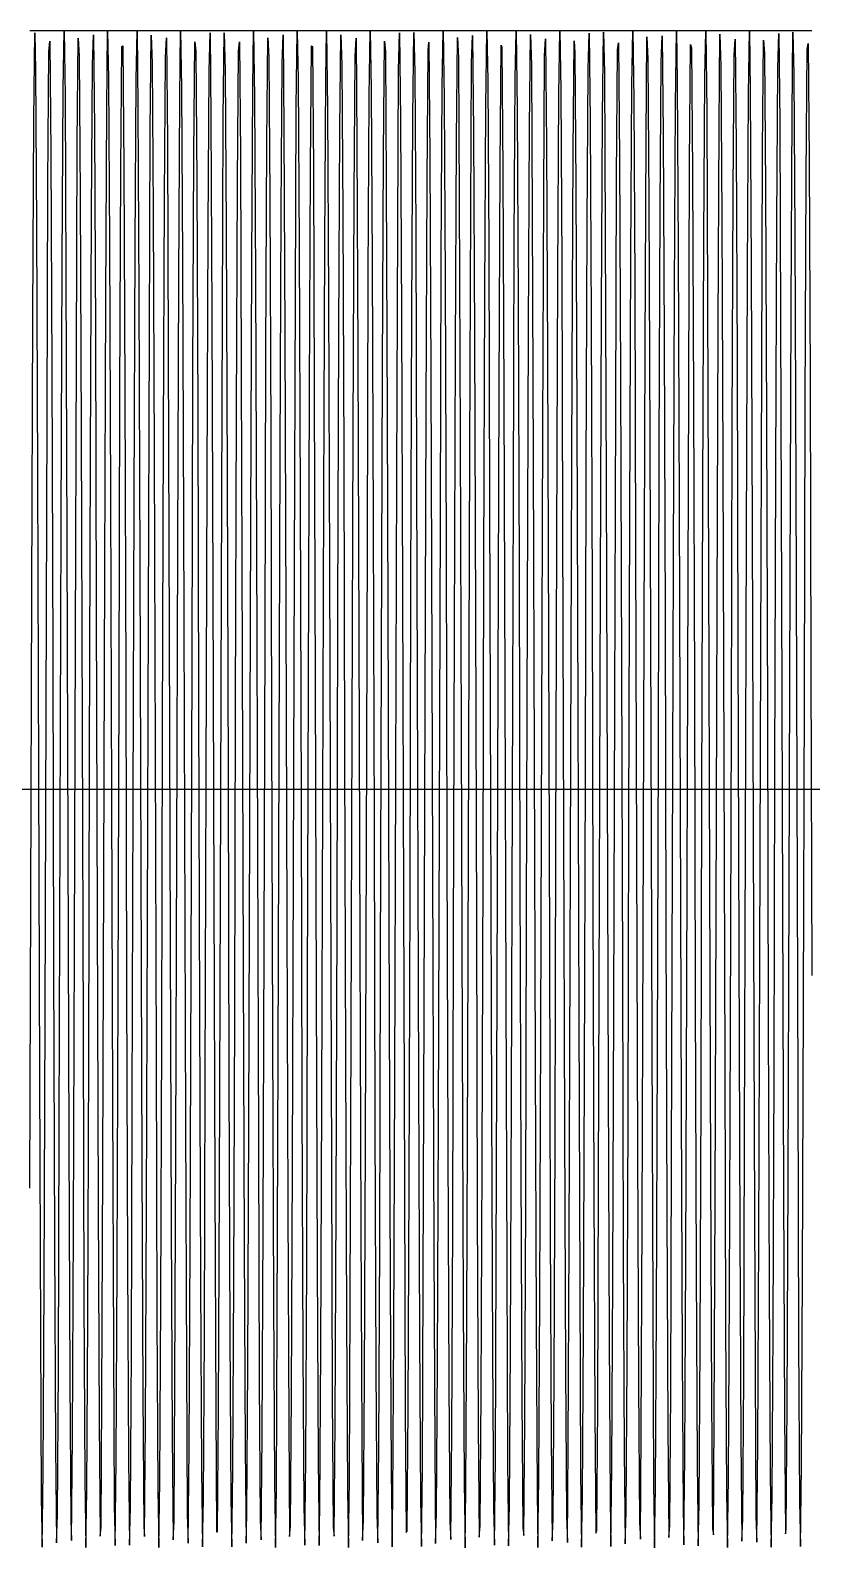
# Model space of a CAD drawing. Header units: metres. Extents: x 5 to 509, y -1 to 159.
# Drawn here: x 146.84 to 155.08, y 121 to 137 of the extents above; entities that cross this region are included whole.
import ezdxf

# ---------------------------------------------------------------- set-up
doc = ezdxf.new("R2010")
doc.units = ezdxf.units.M
doc.linetypes.add('DASHED', pattern=[0.6, 0.35, -0.25])
doc.layers.add('BASE', color=8, linetype='Continuous')
doc.layers.add('WAVE', color=7, linetype='Continuous')

msp = doc.modelspace()

# ---------------------------------------------------------------- linework, layer by layer
at = {"layer": 'BASE'}
msp.add_line((29, 129), (501, 129), dxfattribs=at)
at = {"layer": 'WAVE', "linetype": 'DASHED'}
msp.add_lwpolyline([(146.833, 137), (146.843, 137), (146.853, 137), (146.863, 137), (146.873, 137), (146.883, 137), (146.893, 137), (146.903, 137), (146.913, 137), (146.923, 137), (146.933, 137), (146.943, 137), (146.953, 137), (146.963, 137), (146.973, 137), (146.983, 137), (146.993, 137), (147.003, 137), (147.013, 137), (147.023, 137), (147.033, 137), (147.043, 137), (147.053, 137), (147.063, 137), (147.073, 137), (147.083, 137), (147.093, 137), (147.103, 137), (147.113, 137), (147.123, 137), (147.133, 137), (147.143, 137), (147.153, 137), (147.163, 137), (147.173, 137), (147.183, 137), (147.193, 137), (147.203, 137), (147.213, 137), (147.223, 137), (147.233, 137), (147.243, 137), (147.253, 137), (147.263, 137), (147.273, 137), (147.283, 137), (147.293, 137), (147.303, 137), (147.313, 137), (147.323, 137), (147.333, 137), (147.343, 137), (147.353, 137), (147.363, 137), (147.373, 137), (147.383, 137), (147.393, 137), (147.403, 137), (147.413, 137), (147.423, 137), (147.433, 137), (147.443, 137), (147.453, 137), (147.463, 137), (147.473, 137), (147.483, 137), (147.493, 137), (147.503, 137), (147.513, 137), (147.523, 137), (147.533, 137), (147.543, 137), (147.553, 137), (147.563, 137), (147.573, 137), (147.583, 137), (147.593, 137), (147.603, 137), (147.613, 137), (147.623, 137), (147.633, 137), (147.643, 137), (147.653, 137), (147.663, 137), (147.673, 137), (147.683, 137), (147.693, 137), (147.703, 137), (147.713, 137), (147.723, 137), (147.733, 137), (147.743, 137), (147.753, 137), (147.763, 137), (147.773, 137), (147.783, 137), (147.793, 137), (147.803, 137), (147.813, 137), (147.823, 137), (147.833, 137), (147.843, 137), (147.853, 137), (147.863, 137), (147.873, 137), (147.883, 137), (147.893, 137), (147.903, 137), (147.913, 137), (147.923, 137), (147.933, 137), (147.943, 137), (147.953, 137), (147.963, 137), (147.973, 137), (147.983, 137), (147.993, 137), (148.003, 137), (148.013, 137), (148.023, 137), (148.033, 137), (148.043, 137), (148.053, 137), (148.063, 137), (148.073, 137), (148.083, 137), (148.093, 137), (148.103, 137), (148.113, 137), (148.123, 137), (148.133, 137), (148.143, 137), (148.153, 137), (148.163, 137), (148.173, 137), (148.183, 137), (148.193, 137), (148.203, 137), (148.213, 137), (148.223, 137), (148.233, 137), (148.243, 137), (148.253, 137), (148.263, 137), (148.273, 137), (148.283, 137), (148.293, 137), (148.303, 137), (148.313, 137), (148.323, 137), (148.333, 137), (148.343, 137), (148.353, 137), (148.363, 137), (148.373, 137), (148.383, 137), (148.393, 137), (148.403, 137), (148.413, 137), (148.423, 137), (148.433, 137), (148.443, 137), (148.453, 137), (148.463, 137), (148.473, 137), (148.483, 137), (148.493, 137), (148.503, 137), (148.513, 137), (148.523, 137), (148.533, 137), (148.543, 137), (148.553, 137), (148.563, 137), (148.573, 137), (148.583, 137), (148.593, 137), (148.603, 137), (148.613, 137), (148.623, 137), (148.633, 137), (148.643, 137), (148.653, 137), (148.663, 137), (148.673, 137), (148.683, 137), (148.693, 137), (148.703, 137), (148.713, 137), (148.723, 137), (148.733, 137), (148.743, 137), (148.753, 137), (148.763, 137), (148.773, 137), (148.783, 137), (148.793, 137), (148.803, 137), (148.813, 137), (148.823, 137), (148.833, 137), (148.843, 137), (148.853, 137), (148.863, 137), (148.873, 137), (148.883, 137), (148.893, 137), (148.903, 137), (148.913, 137), (148.923, 137), (148.933, 137), (148.943, 137), (148.953, 137), (148.963, 137), (148.973, 137), (148.983, 137), (148.993, 137), (149.003, 137), (149.013, 137), (149.023, 137), (149.033, 137), (149.043, 137), (149.053, 137), (149.063, 137), (149.073, 137), (149.083, 137), (149.093, 137), (149.103, 137), (149.113, 137), (149.123, 137), (149.133, 137), (149.143, 137), (149.153, 137), (149.163, 137), (149.173, 137), (149.183, 137), (149.193, 137), (149.203, 137), (149.213, 137), (149.223, 137), (149.233, 137), (149.243, 137), (149.253, 137), (149.263, 137), (149.273, 137), (149.283, 137), (149.293, 137), (149.303, 137), (149.313, 137), (149.323, 137), (149.333, 137), (149.343, 137), (149.353, 137), (149.363, 137), (149.373, 137), (149.383, 137), (149.393, 137), (149.403, 137), (149.413, 137), (149.423, 137), (149.433, 137), (149.443, 137), (149.453, 137), (149.463, 137), (149.473, 137), (149.483, 137), (149.493, 137), (149.503, 137), (149.513, 137), (149.523, 137), (149.533, 137), (149.543, 137), (149.553, 137), (149.563, 137), (149.573, 137), (149.583, 137), (149.593, 137), (149.603, 137), (149.613, 137), (149.623, 137), (149.633, 137), (149.643, 137), (149.653, 137), (149.663, 137), (149.673, 137), (149.683, 137), (149.693, 137), (149.703, 137), (149.713, 137), (149.723, 137), (149.733, 137), (149.743, 137), (149.753, 137), (149.763, 137), (149.773, 137), (149.783, 137), (149.793, 137), (149.803, 137), (149.813, 137), (149.823, 137), (149.833, 137), (149.843, 137), (149.853, 137), (149.863, 137), (149.873, 137), (149.883, 137), (149.893, 137), (149.903, 137), (149.913, 137), (149.923, 137), (149.933, 137), (149.943, 137), (149.953, 137), (149.963, 137), (149.973, 137), (149.983, 137), (149.993, 137), (150.003, 137), (150.013, 137), (150.023, 137), (150.033, 137), (150.043, 137), (150.053, 137), (150.063, 137), (150.073, 137), (150.083, 137), (150.093, 137), (150.103, 137), (150.113, 137), (150.123, 137), (150.133, 137), (150.143, 137), (150.153, 137), (150.163, 137), (150.173, 137), (150.183, 137), (150.193, 137), (150.203, 137), (150.213, 137), (150.223, 137), (150.233, 137), (150.243, 137), (150.253, 137), (150.263, 137), (150.273, 137), (150.283, 137), (150.293, 137), (150.303, 137), (150.313, 137), (150.323, 137), (150.333, 137), (150.343, 137), (150.353, 137), (150.363, 137), (150.373, 137), (150.383, 137), (150.393, 137), (150.403, 137), (150.413, 137), (150.423, 137), (150.433, 137), (150.443, 137), (150.453, 137), (150.463, 137), (150.473, 137), (150.483, 137), (150.493, 137), (150.503, 137), (150.513, 137), (150.523, 137), (150.533, 137), (150.543, 137), (150.553, 137), (150.563, 137), (150.573, 137), (150.583, 137), (150.593, 137), (150.603, 137), (150.613, 137), (150.623, 137), (150.633, 137), (150.643, 137), (150.653, 137), (150.663, 137), (150.673, 137), (150.683, 137), (150.693, 137), (150.703, 137), (150.713, 137), (150.723, 137), (150.733, 137), (150.743, 137), (150.753, 137), (150.763, 137), (150.773, 137), (150.783, 137), (150.793, 137), (150.803, 137), (150.813, 137), (150.823, 137), (150.833, 137), (150.843, 137), (150.853, 137), (150.863, 137), (150.873, 137), (150.883, 137), (150.893, 137), (150.903, 137), (150.913, 137), (150.923, 137), (150.933, 137), (150.943, 137), (150.953, 137), (150.963, 137), (150.973, 137), (150.983, 137), (150.993, 137), (151.003, 137), (151.013, 137), (151.023, 137), (151.033, 137), (151.043, 137), (151.053, 137), (151.063, 137), (151.073, 137), (151.083, 137), (151.093, 137), (151.103, 137), (151.113, 137), (151.123, 137), (151.133, 137), (151.143, 137), (151.153, 137), (151.163, 137), (151.173, 137), (151.183, 137), (151.193, 137), (151.203, 137), (151.213, 137), (151.223, 137), (151.233, 137), (151.243, 137), (151.253, 137), (151.263, 137), (151.273, 137), (151.283, 137), (151.293, 137), (151.303, 137), (151.313, 137), (151.323, 137), (151.333, 137), (151.343, 137), (151.353, 137), (151.363, 137), (151.373, 137), (151.383, 137), (151.393, 137), (151.403, 137), (151.413, 137), (151.423, 137), (151.433, 137), (151.443, 137), (151.453, 137), (151.463, 137), (151.473, 137), (151.483, 137), (151.493, 137), (151.503, 137), (151.513, 137), (151.523, 137), (151.533, 137), (151.543, 137), (151.553, 137), (151.563, 137), (151.573, 137), (151.583, 137), (151.593, 137), (151.603, 137), (151.613, 137), (151.623, 137), (151.633, 137), (151.643, 137), (151.653, 137), (151.663, 137), (151.673, 137), (151.683, 137), (151.693, 137), (151.703, 137), (151.713, 137), (151.723, 137), (151.733, 137), (151.743, 137), (151.753, 137), (151.763, 137), (151.773, 137), (151.783, 137), (151.793, 137), (151.803, 137), (151.813, 137), (151.823, 137), (151.833, 137), (151.843, 137), (151.853, 137), (151.863, 137), (151.873, 137), (151.883, 137), (151.893, 137), (151.903, 137), (151.913, 137), (151.923, 137), (151.933, 137), (151.943, 137), (151.953, 137), (151.963, 137), (151.973, 137), (151.983, 137), (151.993, 137), (152.003, 137), (152.013, 137), (152.023, 137), (152.033, 137), (152.043, 137), (152.053, 137), (152.063, 137), (152.073, 137), (152.083, 137), (152.093, 137), (152.103, 137), (152.113, 137), (152.123, 137), (152.133, 137), (152.143, 137), (152.153, 137), (152.163, 137), (152.173, 137), (152.183, 137), (152.193, 137), (152.203, 137), (152.213, 137), (152.223, 137), (152.233, 137), (152.243, 137), (152.253, 137), (152.263, 137), (152.273, 137), (152.283, 137), (152.293, 137), (152.303, 137), (152.313, 137), (152.323, 137), (152.333, 137), (152.343, 137), (152.353, 137), (152.363, 137), (152.373, 137), (152.383, 137), (152.393, 137), (152.403, 137), (152.413, 137), (152.423, 137), (152.433, 137), (152.443, 137), (152.453, 137), (152.463, 137), (152.473, 137), (152.483, 137), (152.493, 137), (152.503, 137), (152.513, 137), (152.523, 137), (152.533, 137), (152.543, 137), (152.553, 137), (152.563, 137), (152.573, 137), (152.583, 137), (152.593, 137), (152.603, 137), (152.613, 137), (152.623, 137), (152.633, 137), (152.643, 137), (152.653, 137), (152.663, 137), (152.673, 137), (152.683, 137), (152.693, 137), (152.703, 137), (152.713, 137), (152.723, 137), (152.733, 137), (152.743, 137), (152.753, 137), (152.763, 137), (152.773, 137), (152.783, 137), (152.793, 137), (152.803, 137), (152.813, 137), (152.823, 137), (152.833, 137), (152.843, 137), (152.853, 137), (152.863, 137), (152.873, 137), (152.883, 137), (152.893, 137), (152.903, 137), (152.913, 137), (152.923, 137), (152.933, 137), (152.943, 137), (152.953, 137), (152.963, 137), (152.973, 137), (152.983, 137), (152.993, 137), (153.003, 137), (153.013, 137), (153.023, 137), (153.033, 137), (153.043, 137), (153.053, 137), (153.063, 137), (153.073, 137), (153.083, 137), (153.093, 137), (153.103, 137), (153.113, 137), (153.123, 137), (153.133, 137), (153.143, 137), (153.153, 137), (153.163, 137), (153.173, 137), (153.183, 137), (153.193, 137), (153.203, 137), (153.213, 137), (153.223, 137), (153.233, 137), (153.243, 137), (153.253, 137), (153.263, 137), (153.273, 137), (153.283, 137), (153.293, 137), (153.303, 137), (153.313, 137), (153.323, 137), (153.333, 137), (153.343, 137), (153.353, 137), (153.363, 137), (153.373, 137), (153.383, 137), (153.393, 137), (153.403, 137), (153.413, 137), (153.423, 137), (153.433, 137), (153.443, 137), (153.453, 137), (153.463, 137), (153.473, 137), (153.483, 137), (153.493, 137), (153.503, 137), (153.513, 137), (153.523, 137), (153.533, 137), (153.543, 137), (153.553, 137), (153.563, 137), (153.573, 137), (153.583, 137), (153.593, 137), (153.603, 137), (153.613, 137), (153.623, 137), (153.633, 137), (153.643, 137), (153.653, 137), (153.663, 137), (153.673, 137), (153.683, 137), (153.693, 137), (153.703, 137), (153.713, 137), (153.723, 137), (153.733, 137), (153.743, 137), (153.753, 137), (153.763, 137), (153.773, 137), (153.783, 137), (153.793, 137), (153.803, 137), (153.813, 137), (153.823, 137), (153.833, 137), (153.843, 137), (153.853, 137), (153.863, 137), (153.873, 137), (153.883, 137), (153.893, 137), (153.903, 137), (153.913, 137), (153.923, 137), (153.933, 137), (153.943, 137), (153.953, 137), (153.963, 137), (153.973, 137), (153.983, 137), (153.993, 137), (154.003, 137), (154.013, 137), (154.023, 137), (154.033, 137), (154.043, 137), (154.053, 137), (154.063, 137), (154.073, 137), (154.083, 137), (154.093, 137), (154.103, 137), (154.113, 137), (154.123, 137), (154.133, 137), (154.143, 137), (154.153, 137), (154.163, 137), (154.173, 137), (154.183, 137), (154.193, 137), (154.203, 137), (154.213, 137), (154.223, 137), (154.233, 137), (154.243, 137), (154.253, 137), (154.263, 137), (154.273, 137), (154.283, 137), (154.293, 137), (154.303, 137), (154.313, 137), (154.323, 137), (154.333, 137), (154.343, 137), (154.353, 137), (154.363, 137), (154.373, 137), (154.383, 137), (154.393, 137), (154.403, 137), (154.413, 137), (154.423, 137), (154.433, 137), (154.443, 137), (154.453, 137), (154.463, 137), (154.473, 137), (154.483, 137), (154.493, 137), (154.503, 137), (154.513, 137), (154.523, 137), (154.533, 137), (154.543, 137), (154.553, 137), (154.563, 137), (154.573, 137), (154.583, 137), (154.593, 137), (154.603, 137), (154.613, 137), (154.623, 137), (154.633, 137), (154.643, 137), (154.653, 137), (154.663, 137), (154.673, 137), (154.683, 137), (154.693, 137), (154.703, 137), (154.713, 137), (154.723, 137), (154.733, 137), (154.743, 137), (154.753, 137), (154.763, 137), (154.773, 137), (154.783, 137), (154.793, 137), (154.803, 137), (154.813, 137), (154.823, 137), (154.833, 137), (154.843, 137), (154.853, 137), (154.863, 137), (154.873, 137), (154.883, 137), (154.893, 137), (154.903, 137), (154.913, 137), (154.923, 137), (154.933, 137), (154.943, 137), (154.953, 137), (154.963, 137), (154.973, 137), (154.983, 137), (154.993, 137), (155.003, 137), (155.013, 137), (155.023, 137), (155.033, 137), (155.043, 137), (155.053, 137), (155.063, 137), (155.073, 137), (155.083, 137)], dxfattribs=at)
at = {"layer": 'WAVE'}
msp.add_lwpolyline([(146.833, 124.792), (146.843, 127.84), (146.853, 131.08), (146.863, 133.977), (146.873, 136.055), (146.883, 136.973), (146.893, 136.579), (146.903, 134.938), (146.913, 132.321), (146.923, 129.157), (146.933, 125.967), (146.943, 123.277), (146.953, 121.527), (146.963, 121.007), (146.973, 121.802), (146.983, 123.781), (146.993, 126.619), (147.003, 129.848), (147.013, 132.938), (147.023, 135.38), (147.033, 136.772), (147.043, 136.886), (147.053, 135.703), (147.063, 133.417), (147.073, 130.404), (147.083, 127.16), (147.093, 124.22), (147.103, 122.065), (147.113, 121.051), (147.123, 121.345), (147.133, 122.899), (147.143, 125.456), (147.153, 128.596), (147.163, 131.802), (147.173, 134.548), (147.183, 136.381), (147.193, 136.999), (147.203, 136.302), (147.213, 134.404), (147.223, 131.616), (147.233, 128.399), (147.243, 125.28), (147.253, 122.773), (147.263, 121.29), (147.273, 121.076), (147.283, 122.166), (147.293, 124.379), (147.303, 127.353), (147.313, 130.598), (147.323, 133.58), (147.333, 135.808), (147.343, 136.917), (147.353, 136.723), (147.363, 135.259), (147.373, 132.765), (147.383, 129.652), (147.393, 126.431), (147.403, 123.633), (147.413, 121.718), (147.423, 121.001), (147.433, 121.6), (147.443, 123.416), (147.453, 126.151), (147.463, 129.354), (147.473, 132.499), (147.483, 135.069), (147.493, 136.64), (147.503, 136.954), (147.513, 135.96), (147.523, 133.821), (147.533, 130.888), (147.543, 127.646), (147.553, 124.625), (147.563, 122.325), (147.573, 121.123), (147.583, 121.216), (147.593, 122.59), (147.603, 125.019), (147.613, 128.102), (147.623, 131.333), (147.633, 134.18), (147.643, 136.176), (147.653, 136.99), (147.663, 136.49), (147.673, 134.758), (147.683, 132.079), (147.693, 128.893), (147.703, 125.725), (147.713, 123.095), (147.723, 121.437), (147.733, 121.023), (147.743, 121.921), (147.753, 123.984), (147.763, 126.872), (147.773, 130.11), (147.783, 133.165), (147.793, 135.535), (147.803, 136.83), (147.813, 136.837), (147.823, 135.555), (147.833, 133.194), (147.843, 130.143), (147.853, 126.905), (147.863, 124.011), (147.873, 121.937), (147.883, 121.026), (147.893, 121.426), (147.903, 123.073), (147.913, 125.694), (147.923, 128.859), (147.933, 132.048), (147.943, 134.735), (147.953, 136.478), (147.963, 136.992), (147.973, 136.19), (147.983, 134.206), (147.993, 131.366), (148.003, 128.136), (148.013, 125.048), (148.023, 122.611), (148.033, 121.224), (148.043, 121.117), (148.053, 122.306), (148.063, 124.597), (148.073, 127.612), (148.083, 130.855), (148.093, 133.794), (148.103, 135.943), (148.113, 136.95), (148.123, 136.65), (148.133, 135.091), (148.143, 132.53), (148.153, 129.388), (148.163, 126.183), (148.173, 123.441), (148.183, 121.613), (148.193, 121.001), (148.203, 121.704), (148.213, 123.608), (148.223, 126.399), (148.233, 129.618), (148.243, 132.735), (148.253, 135.237), (148.263, 136.714), (148.273, 136.922), (148.283, 135.826), (148.293, 133.607), (148.303, 130.631), (148.313, 127.386), (148.323, 124.407), (148.333, 122.183), (148.343, 121.081), (148.353, 121.281), (148.363, 122.752), (148.373, 125.25), (148.383, 128.365), (148.393, 131.584), (148.403, 134.379), (148.413, 136.288), (148.423, 136.999), (148.433, 136.394), (148.443, 134.572), (148.453, 131.834), (148.463, 128.629), (148.473, 125.486), (148.483, 122.921), (148.493, 121.355), (148.503, 121.048), (148.513, 122.048), (148.523, 124.192), (148.533, 127.127), (148.543, 130.371), (148.553, 133.388), (148.563, 135.684), (148.573, 136.88), (148.583, 136.78), (148.593, 135.4), (148.603, 132.967), (148.613, 129.882), (148.623, 126.651), (148.633, 123.807), (148.643, 121.817), (148.653, 121.009), (148.663, 121.515), (148.673, 123.253), (148.683, 125.936), (148.693, 129.123), (148.703, 132.29), (148.713, 134.916), (148.723, 136.568), (148.733, 136.975), (148.743, 136.071), (148.753, 134.003), (148.763, 131.112), (148.773, 127.874), (148.783, 124.821), (148.793, 122.455), (148.803, 121.166), (148.813, 121.166), (148.823, 122.455), (148.833, 124.82), (148.843, 127.873), (148.853, 131.111), (148.863, 134.002), (148.873, 136.07), (148.883, 136.975), (148.893, 136.568), (148.903, 134.916), (148.913, 132.291), (148.923, 129.124), (148.933, 125.937), (148.943, 123.254), (148.953, 121.516), (148.963, 121.009), (148.973, 121.817), (148.983, 123.806), (148.993, 126.65), (149.003, 129.88), (149.013, 132.966), (149.023, 135.399), (149.033, 136.78), (149.043, 136.88), (149.053, 135.685), (149.063, 133.389), (149.073, 130.372), (149.083, 127.129), (149.093, 124.193), (149.103, 122.049), (149.113, 121.048), (149.123, 121.355), (149.133, 122.92), (149.143, 125.485), (149.153, 128.628), (149.163, 131.833), (149.173, 134.571), (149.183, 136.393), (149.193, 136.999), (149.203, 136.289), (149.213, 134.38), (149.223, 131.586), (149.233, 128.366), (149.243, 125.251), (149.253, 122.752), (149.263, 121.282), (149.273, 121.081), (149.283, 122.183), (149.293, 124.406), (149.303, 127.385), (149.313, 130.63), (149.323, 133.606), (149.333, 135.825), (149.343, 136.921), (149.353, 136.714), (149.363, 135.238), (149.373, 132.736), (149.383, 129.619), (149.393, 126.4), (149.403, 123.609), (149.413, 121.705), (149.423, 121.001), (149.433, 121.613), (149.443, 123.44), (149.453, 126.181), (149.463, 129.387), (149.473, 132.529), (149.483, 135.09), (149.493, 136.649), (149.503, 136.951), (149.513, 135.944), (149.523, 133.795), (149.533, 130.857), (149.543, 127.613), (149.553, 124.598), (149.563, 122.307), (149.573, 121.117), (149.583, 121.224), (149.593, 122.61), (149.603, 125.047), (149.613, 128.135), (149.623, 131.364), (149.633, 134.205), (149.643, 136.19), (149.653, 136.992), (149.663, 136.479), (149.673, 134.736), (149.683, 132.049), (149.693, 128.861), (149.703, 125.695), (149.713, 123.073), (149.723, 121.427), (149.733, 121.026), (149.743, 121.937), (149.753, 124.01), (149.763, 126.903), (149.773, 130.142), (149.783, 133.193), (149.793, 135.554), (149.803, 136.837), (149.813, 136.831), (149.823, 135.536), (149.833, 133.166), (149.843, 130.111), (149.853, 126.873), (149.863, 123.985), (149.873, 121.922), (149.883, 121.023), (149.893, 121.437), (149.903, 123.095), (149.913, 125.724), (149.923, 128.892), (149.933, 132.078), (149.943, 134.757), (149.953, 136.49), (149.963, 136.99), (149.973, 136.176), (149.983, 134.181), (149.993, 131.334), (150.003, 128.103), (150.013, 125.02), (150.023, 122.591), (150.033, 121.217), (150.043, 121.123), (150.053, 122.324), (150.063, 124.624), (150.073, 127.644), (150.083, 130.887), (150.093, 133.82), (150.103, 135.959), (150.113, 136.954), (150.123, 136.64), (150.133, 135.07), (150.143, 132.5), (150.153, 129.356), (150.163, 126.152), (150.173, 123.417), (150.183, 121.601), (150.193, 121.001), (150.203, 121.718), (150.213, 123.632), (150.223, 126.43), (150.233, 129.65), (150.243, 132.764), (150.253, 135.258), (150.263, 136.723), (150.273, 136.917), (150.283, 135.809), (150.293, 133.581), (150.303, 130.599), (150.313, 127.354), (150.323, 124.38), (150.333, 122.166), (150.343, 121.076), (150.353, 121.29), (150.363, 122.772), (150.373, 125.279), (150.383, 128.397), (150.393, 131.615), (150.403, 134.403), (150.413, 136.302), (150.423, 136.999), (150.433, 136.381), (150.443, 134.549), (150.453, 131.803), (150.463, 128.597), (150.473, 125.457), (150.483, 122.899), (150.493, 121.346), (150.503, 121.051), (150.513, 122.064), (150.523, 124.219), (150.533, 127.159), (150.543, 130.403), (150.553, 133.415), (150.563, 135.702), (150.573, 136.886), (150.583, 136.772), (150.593, 135.38), (150.603, 132.939), (150.613, 129.849), (150.623, 126.62), (150.633, 123.782), (150.643, 121.803), (150.653, 121.008), (150.663, 121.527), (150.673, 123.276), (150.683, 125.966), (150.693, 129.156), (150.703, 132.32), (150.713, 134.938), (150.723, 136.579), (150.733, 136.973), (150.743, 136.056), (150.753, 133.978), (150.763, 131.081), (150.773, 127.842), (150.783, 124.793), (150.793, 122.437), (150.803, 121.16), (150.813, 121.173), (150.823, 122.473), (150.833, 124.848), (150.843, 127.905), (150.853, 131.143), (150.863, 134.028), (150.873, 136.086), (150.883, 136.978), (150.893, 136.558), (150.903, 134.894), (150.913, 132.261), (150.923, 129.092), (150.933, 125.907), (150.943, 123.231), (150.953, 121.504), (150.963, 121.011), (150.973, 121.831), (150.983, 123.831), (150.993, 126.681), (151.003, 129.913), (151.013, 132.994), (151.023, 135.419), (151.033, 136.787), (151.043, 136.875), (151.053, 135.667), (151.063, 133.362), (151.073, 130.34), (151.083, 127.097), (151.093, 124.167), (151.103, 122.033), (151.113, 121.044), (151.123, 121.365), (151.133, 122.941), (151.143, 125.514), (151.153, 128.661), (151.163, 131.863), (151.173, 134.595), (151.183, 136.406), (151.193, 136.998), (151.203, 136.275), (151.213, 134.355), (151.223, 131.555), (151.233, 128.333), (151.243, 125.222), (151.253, 122.732), (151.263, 121.273), (151.273, 121.085), (151.283, 122.2), (151.293, 124.433), (151.303, 127.417), (151.313, 130.662), (151.323, 133.633), (151.333, 135.842), (151.343, 136.926), (151.353, 136.706), (151.363, 135.218), (151.373, 132.707), (151.383, 129.586), (151.393, 126.369), (151.403, 123.585), (151.413, 121.692), (151.423, 121), (151.433, 121.625), (151.443, 123.463), (151.453, 126.212), (151.463, 129.42), (151.473, 132.558), (151.483, 135.111), (151.493, 136.659), (151.503, 136.947), (151.513, 135.927), (151.523, 133.768), (151.533, 130.825), (151.543, 127.581), (151.553, 124.571), (151.563, 122.289), (151.573, 121.112), (151.583, 121.232), (151.593, 122.63), (151.603, 125.076), (151.613, 128.167), (151.623, 131.396), (151.633, 134.23), (151.643, 136.204), (151.653, 136.993), (151.663, 136.467), (151.673, 134.713), (151.683, 132.019), (151.693, 128.828), (151.703, 125.665), (151.713, 123.052), (151.723, 121.416), (151.733, 121.028), (151.743, 121.952), (151.753, 124.035), (151.763, 126.935), (151.773, 130.175), (151.783, 133.221), (151.793, 135.573), (151.803, 136.843), (151.813, 136.824), (151.823, 135.517), (151.833, 133.138), (151.843, 130.079), (151.853, 126.842), (151.863, 123.96), (151.873, 121.907), (151.883, 121.021), (151.893, 121.448), (151.903, 123.117), (151.913, 125.754), (151.923, 128.925), (151.933, 132.108), (151.943, 134.78), (151.953, 136.501), (151.963, 136.989), (151.973, 136.162), (151.983, 134.157), (151.993, 131.303), (152.003, 128.071), (152.013, 124.991), (152.023, 122.571), (152.033, 121.209), (152.043, 121.128), (152.053, 122.342), (152.063, 124.652), (152.073, 127.677), (152.083, 130.919), (152.093, 133.846), (152.103, 135.975), (152.113, 136.957), (152.123, 136.63), (152.133, 135.048), (152.143, 132.471), (152.153, 129.323), (152.163, 126.122), (152.173, 123.394), (152.183, 121.588), (152.193, 121.002), (152.203, 121.732), (152.213, 123.657), (152.223, 126.461), (152.233, 129.683), (152.243, 132.792), (152.253, 135.278), (152.263, 136.731), (152.273, 136.912), (152.283, 135.792), (152.293, 133.554), (152.303, 130.567), (152.313, 127.322), (152.323, 124.354), (152.333, 122.149), (152.343, 121.072), (152.353, 121.299), (152.363, 122.793), (152.373, 125.308), (152.383, 128.43), (152.393, 131.646), (152.403, 134.427), (152.413, 136.315), (152.423, 137), (152.433, 136.368), (152.443, 134.525), (152.453, 131.773), (152.463, 128.564), (152.473, 125.427), (152.483, 122.878), (152.493, 121.336), (152.503, 121.055), (152.513, 122.081), (152.523, 124.245), (152.533, 127.191), (152.543, 130.435), (152.553, 133.443), (152.563, 135.72), (152.573, 136.891), (152.583, 136.764), (152.593, 135.361), (152.603, 132.91), (152.613, 129.817), (152.623, 126.589), (152.633, 123.758), (152.643, 121.789), (152.653, 121.006), (152.663, 121.539), (152.673, 123.299), (152.683, 125.997), (152.693, 129.188), (152.703, 132.349), (152.713, 134.959), (152.723, 136.589), (152.733, 136.97), (152.743, 136.04), (152.753, 133.952), (152.763, 131.049), (152.773, 127.809), (152.783, 124.765), (152.793, 122.418), (152.803, 121.153), (152.813, 121.18), (152.823, 122.492), (152.833, 124.876), (152.843, 127.937), (152.853, 131.174), (152.863, 134.053), (152.873, 136.101), (152.883, 136.98), (152.893, 136.547), (152.903, 134.872), (152.913, 132.231), (152.923, 129.059), (152.933, 125.877), (152.943, 123.209), (152.953, 121.493), (152.963, 121.012), (152.973, 121.846), (152.983, 123.856), (152.993, 126.713), (153.003, 129.945), (153.013, 133.023), (153.023, 135.438), (153.033, 136.795), (153.043, 136.869), (153.053, 135.648), (153.063, 133.334), (153.073, 130.307), (153.083, 127.065), (153.093, 124.141), (153.103, 122.017), (153.113, 121.041), (153.123, 121.374), (153.133, 122.962), (153.143, 125.544), (153.153, 128.693), (153.163, 131.894), (153.173, 134.618), (153.183, 136.418), (153.193, 136.998), (153.203, 136.262), (153.213, 134.331), (153.223, 131.524), (153.233, 128.301), (153.243, 125.193), (153.253, 122.712), (153.263, 121.265), (153.273, 121.09), (153.283, 122.217), (153.293, 124.46), (153.303, 127.449), (153.313, 130.694), (153.323, 133.66), (153.333, 135.859), (153.343, 136.93), (153.353, 136.697), (153.363, 135.197), (153.373, 132.678), (153.383, 129.554), (153.393, 126.339), (153.403, 123.561), (153.413, 121.678), (153.423, 121), (153.433, 121.638), (153.443, 123.487), (153.453, 126.243), (153.463, 129.452), (153.473, 132.587), (153.483, 135.132), (153.493, 136.668), (153.503, 136.943), (153.513, 135.911), (153.523, 133.742), (153.533, 130.793), (153.543, 127.549), (153.553, 124.544), (153.563, 122.272), (153.573, 121.106), (153.583, 121.239), (153.593, 122.649), (153.603, 125.104), (153.613, 128.2), (153.623, 131.427), (153.633, 134.255), (153.643, 136.218), (153.653, 136.994), (153.663, 136.455), (153.673, 134.69), (153.683, 131.988), (153.693, 128.795), (153.703, 125.636), (153.713, 123.03), (153.723, 121.406), (153.733, 121.031), (153.743, 121.968), (153.753, 124.061), (153.763, 126.967), (153.773, 130.207), (153.783, 133.249), (153.793, 135.591), (153.803, 136.85), (153.813, 136.817), (153.823, 135.498), (153.833, 133.11), (153.843, 130.046), (153.853, 126.81), (153.863, 123.934), (153.873, 121.892), (153.883, 121.019), (153.893, 121.458), (153.903, 123.139), (153.913, 125.783), (153.923, 128.957), (153.933, 132.138), (153.943, 134.803), (153.953, 136.513), (153.963, 136.987), (153.973, 136.147), (153.983, 134.131), (153.993, 131.272), (154.003, 128.038), (154.013, 124.963), (154.023, 122.552), (154.033, 121.202), (154.043, 121.134), (154.053, 122.361), (154.063, 124.679), (154.073, 127.709), (154.083, 130.951), (154.093, 133.872), (154.103, 135.991), (154.113, 136.961), (154.123, 136.621), (154.133, 135.027), (154.143, 132.442), (154.153, 129.29), (154.163, 126.091), (154.173, 123.371), (154.183, 121.576), (154.193, 121.003), (154.203, 121.745), (154.213, 123.681), (154.223, 126.492), (154.233, 129.715), (154.243, 132.821), (154.253, 135.298), (154.263, 136.739), (154.273, 136.907), (154.283, 135.774), (154.293, 133.527), (154.303, 130.535), (154.313, 127.29), (154.323, 124.327), (154.333, 122.132), (154.343, 121.068), (154.353, 121.308), (154.363, 122.813), (154.373, 125.337), (154.383, 128.463), (154.393, 131.677), (154.403, 134.451), (154.413, 136.328), (154.423, 137), (154.433, 136.356), (154.443, 134.501), (154.453, 131.742), (154.463, 128.532), (154.473, 125.398), (154.483, 122.857), (154.493, 121.327), (154.503, 121.059), (154.513, 122.097), (154.523, 124.271), (154.533, 127.223), (154.543, 130.467), (154.553, 133.47), (154.563, 135.737), (154.573, 136.896), (154.583, 136.757), (154.593, 135.341), (154.603, 132.882), (154.613, 129.784), (154.623, 126.558), (154.633, 123.733), (154.643, 121.775), (154.653, 121.005), (154.663, 121.551), (154.673, 123.322), (154.683, 126.027), (154.693, 129.221), (154.703, 132.379), (154.713, 134.981), (154.723, 136.599), (154.733, 136.967), (154.743, 136.025), (154.753, 133.926), (154.763, 131.018), (154.773, 127.777), (154.783, 124.738), (154.793, 122.399), (154.803, 121.147), (154.813, 121.187), (154.823, 122.511), (154.833, 124.904), (154.843, 127.97), (154.853, 131.205), (154.863, 134.078), (154.873, 136.116), (154.883, 136.982), (154.893, 136.536), (154.903, 134.85), (154.913, 132.202), (154.923, 129.026), (154.933, 125.847), (154.943, 123.186), (154.953, 121.482), (154.963, 121.014), (154.973, 121.86), (154.983, 123.881), (154.993, 126.744), (155.003, 129.978), (155.013, 133.051), (155.023, 135.458), (155.033, 136.802), (155.043, 136.863), (155.053, 135.63), (155.063, 133.307), (155.073, 130.275), (155.083, 127.034)], dxfattribs=at)

doc.saveas('drawing.dxf')
